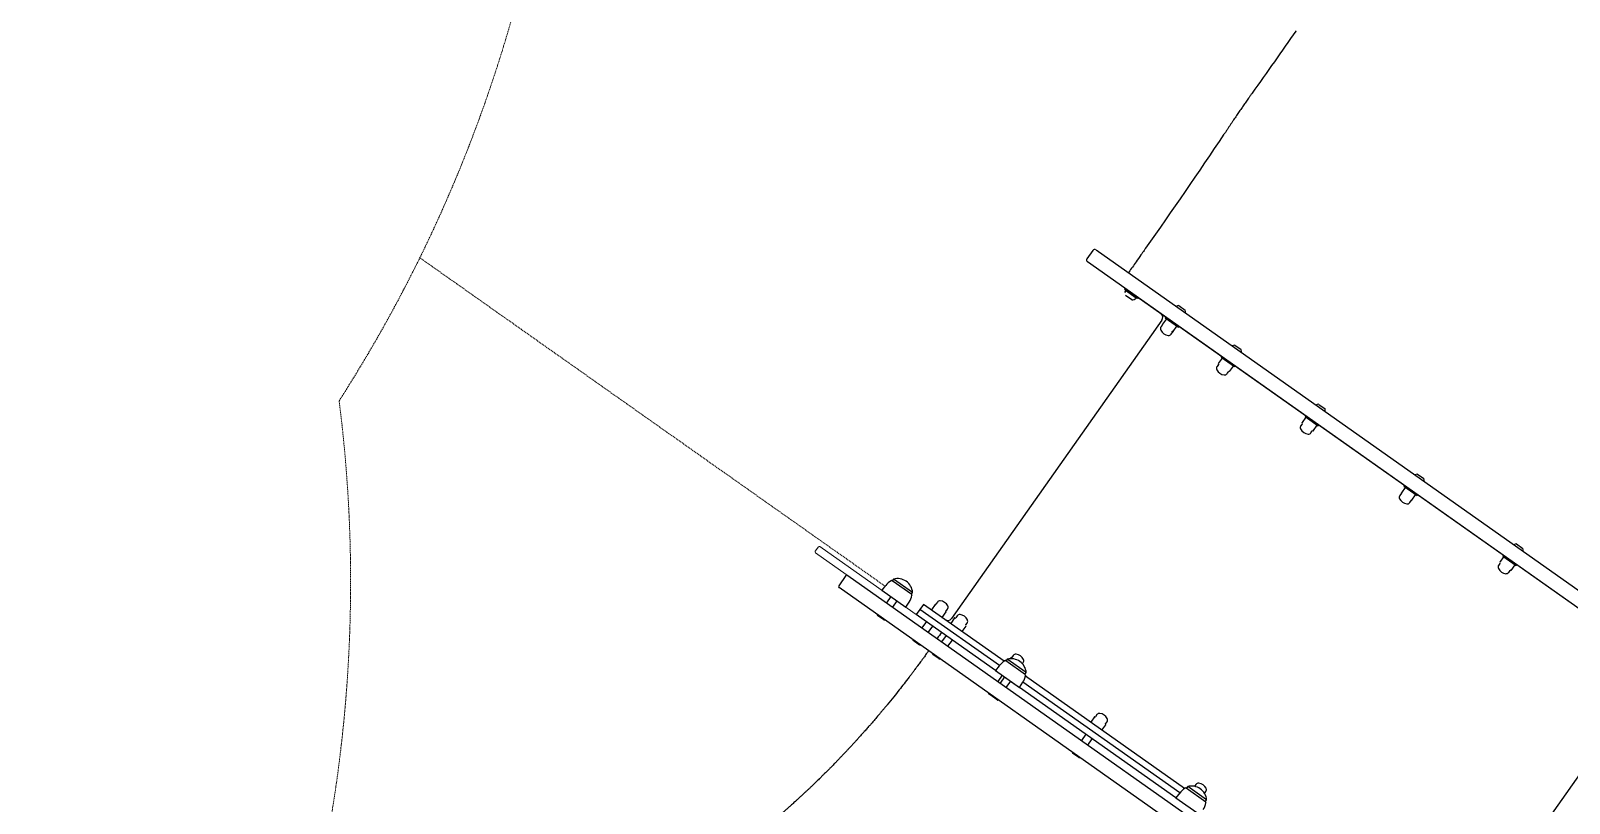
# Model space of a CAD drawing. Header units: millimetres. Extents: x 246416442 to 246896683, y 7418963194 to 7419503218.
# Drawn here: x 246838458 to 246840448, y 7419444295 to 7419445294 of the extents above; entities that cross this region are included whole.
import ezdxf
from ezdxf.lldxf.tags import DXFTag

# ---------------------------------------------------------------- set-up
doc = ezdxf.new("R2010")
doc.units = ezdxf.units.MM
doc.linetypes.add('HIDDEN', pattern=[9.525, 6.35, -3.175])
for name, color, linetype in [('L-Hatch Boundary', 1, 'Continuous'), ('L-X-E-PLAY', 9, 'Continuous'), ('L-X-E-PLAY (FallZone)', 252, 'HIDDEN')]:
    doc.layers.add(name, color=color, linetype=linetype)
doc.layers.add('L-SUB-SOIL DRAINAGE', color=170, linetype='SUBSOIL', lineweight=20)
doc.styles.get("Standard").update_dxf_attribs({"font": 'arial.ttf'})
tags = doc.linetypes.add('SUBSOIL', pattern='A,12.7,-5.08,["SSD",Standard,S=2.54,R=0,X=-2.54,Y=-1.27],-6.35', length=24.13).pattern_tags.tags
tags[6] = DXFTag(74, 10)

# ---------------------------------------------------------------- blocks, each defined once
blk = doc.blocks.new('Kubus Triple - Moduplay')
at = {"layer": 'L-X-E-PLAY', "lineweight": 25}
for p, q in [((-136554.9, -698038), (-136564.1, -698047.2)), ((-136550.6, -698038), (-135826.6, -698762)), ((-135840, -698775.5), (-136564.1, -698051.4)), ((-136516, -698109.4), (-136523.1, -698102.4)), ((-136522, -698093.5), (-136522.7, -698094.2)), ((-136507.9, -698109.1), (-136522.7, -698094.2)), ((-136521.3, -698095.6), (-136522, -698096.3)), ((-136509.9, -698108.3), (-136522, -698096.3)), ((-136509.9, -698108.3), (-136509.3, -698107.7)), ((-136507.9, -698109.1), (-136507.2, -698108.4)), ((-135898, -698717.5), (-136506.1, -698109.4)), ((-136457.2, -698127.1), (-136450.1, -698134.2)), ((-136482.1, -698141.9), (-136815.8, -698475.7)), ((-136482.1, -698147.8), (-136484.7, -698150.4)), ((-136476, -698141.2), (-136482, -698147.3)), ((-136476.7, -698138.9), (-136477.4, -698139.5)), ((-136477.4, -698139.5), (-136462.5, -698154.4)), ((-136473.4, -698161.7), (-136470.7, -698159.1)), ((-136470.2, -698159), (-136464.2, -698153)), ((-136462.5, -698154.4), (-136461.8, -698153.7)), ((-136394.5, -698189.8), (-136387.5, -698196.9)), ((-136413.8, -698203.4), (-136419.8, -698209.5)), ((-136419.8, -698209.8), (-136419.8, -698209.8)), ((-136414, -698201.5), (-136414.7, -698202.2)), ((-136414.7, -698202.2), (-136399.8, -698217.1)), ((-136419.8, -698210.8), (-136422, -698213.1)), ((-136410.7, -698224.4), (-136408.5, -698222.2)), ((-136407.4, -698222.2), (-136407.4, -698222.2)), ((-136407.1, -698222.2), (-136401.1, -698216.2)), ((-136399.8, -698217.1), (-136399.2, -698216.4)), ((-136300.7, -698283.7), (-136293.6, -698290.7)), ((-136326, -698304.7), (-136328.2, -698306.9)), ((-136320, -698297.2), (-136326, -698303.3)), ((-136320.2, -698295.4), (-136320.8, -698296)), ((-136320.8, -698296), (-136306, -698310.9)), ((-136316.9, -698318.2), (-136314.7, -698316)), ((-136313.2, -698316), (-136307.2, -698310)), ((-136306, -698310.9), (-136305.3, -698310.2)), ((-136940.9, -698398), (-136952.3, -698409.3)), ((-136938.5, -698398.3), (-136938.8, -698398)), ((-136938.5, -698398.3), (-136186.9, -699149.9)), ((-136208.8, -698408.5), (-136214.8, -698414.5)), ((-136209.5, -698406), (-136210.2, -698406.7)), ((-136210.2, -698406.7), (-136195.3, -698421.6)), ((-136190, -698394.3), (-136183, -698401.4)), ((-136952.3, -698411.4), (-136952, -698411.7)), ((-136200.3, -699163.4), (-136952, -698411.7)), ((-136892.4, -698419.3), (-136898.1, -698424.5)), ((-136898.1, -698424.5), (-136871.3, -698451.4)), ((-136882.9, -698414.3), (-136861, -698436.2)), ((-136880.8, -698412.8), (-136882.7, -698414.5)), ((-136859.6, -698434.1), (-136880.8, -698412.8)), ((-136214.8, -698414.9), (-136217.5, -698417.6)), ((-136206.2, -698428.9), (-136203.5, -698426.2)), ((-136203.1, -698426.2), (-136197.1, -698420.1)), ((-136195.3, -698421.6), (-136194.7, -698420.9)), ((-136888.2, -698434.4), (-136895.3, -698441.5)), ((-136888.2, -698448.6), (-136881.2, -698441.5)), ((-136871.3, -698451.4), (-136866, -698445.7)), ((-136861.3, -698435.9), (-136859.6, -698434.1)), ((-136902.4, -698462.7), (-136909.5, -698455.6)), ((-136854, -698457.3), (-136859.7, -698463)), ((-136771, -698551.7), (-136859.7, -698463)), ((-136848.4, -698451.7), (-136854, -698457.3)), ((-136765.1, -698546.3), (-136854, -698457.3)), ((-136765.1, -698546.3), (-136854, -698457.3)), ((-136758.1, -698541.9), (-136848.4, -698451.7)), ((-136833.4, -698454.3), (-136839.4, -698460.3)), ((-136830.1, -698451.7), (-136832.6, -698454.3)), ((-136827.3, -698472.3), (-136821.3, -698466.3)), ((-136821.3, -698465.6), (-136818.8, -698463.1)), ((-136848.4, -698474.3), (-136855.4, -698481.3)), ((-136848.4, -698488.4), (-136841.3, -698481.3)), ((-136811.8, -698475.8), (-136817.8, -698481.8)), ((-136808.1, -698473.8), (-136810.1, -698475.8)), ((-136798.8, -698487.1), (-136796.8, -698485.1)), ((-136862.5, -698502.6), (-136869.6, -698495.5)), ((-136826.4, -698496.3), (-136833.4, -698503.4)), ((-136826.4, -698510.4), (-136819.3, -698503.4)), ((-136804.8, -698494.8), (-136798.8, -698488.8)), ((-136079.3, -698505), (-136072.3, -698512.1)), ((-136840.5, -698524.6), (-136847.6, -698517.5)), ((-136104.8, -698526.2), (-136106.8, -698528.3)), ((-136098.7, -698518.5), (-136104.7, -698524.5)), ((-136098.8, -698516.7), (-136099.5, -698517.4)), ((-136099.5, -698517.4), (-136084.7, -698532.2)), ((-136765.3, -698546.4), (-136771, -698551.7)), ((-136755.7, -698541.4), (-136733.9, -698563.3)), ((-136753.6, -698540), (-136755.5, -698541.7)), ((-136732.4, -698561.2), (-136753.6, -698540)), ((-136748.7, -698539), (-136749.7, -698540.1)), ((-136745.4, -698536.5), (-136747.9, -698539)), ((-136735.4, -698549.1), (-136734.1, -698547.8)), ((-136095.5, -698539.6), (-136093.5, -698537.5)), ((-136091.8, -698537.5), (-136085.8, -698531.5)), ((-136084.7, -698532.2), (-136084, -698531.6)), ((-136771, -698551.7), (-136744.1, -698578.6)), ((-136763.7, -698559), (-136770.7, -698566.1)), ((-136761.1, -698561.6), (-136768.1, -698568.7)), ((-136556.2, -698743.8), (-136734.3, -698565.7)), ((-136734.1, -698563.1), (-136732.4, -698561.2)), ((-136782.3, -698582.8), (-136784.9, -698580.2)), ((-136775.2, -698589.9), (-136782.3, -698582.8)), ((-136761.1, -698575.7), (-136754, -698568.7)), ((-136744.1, -698578.6), (-136738.9, -698572.8)), ((-136569.1, -698753.6), (-136744.1, -698578.6)), ((-136563.2, -698748.2), (-136738.7, -698572.6)), ((-136563.2, -698748.2), (-136738.7, -698572.6)), ((-136655.1, -698632.6), (-136661.1, -698638.6)), ((-136651.5, -698630.3), (-136653.9, -698632.6)), ((-136648.5, -698651.1), (-136642.5, -698645.1)), ((-136642.6, -698643.9), (-136640.2, -698641.6)), ((-136669.8, -698652.8), (-136676.9, -698659.9)), ((-136669.8, -698667), (-136662.8, -698659.9)), ((-136684, -698681.1), (-136691.1, -698674)), ((-136264.3, -699027.2), (-135930.5, -698693.5)), ((-136553.8, -698743.3), (-136532, -698765.2)), ((-136551.7, -698741.9), (-136553.6, -698743.6)), ((-136530.5, -698763.1), (-136551.7, -698741.9)), ((-136540.9, -698741), (-136543, -698743.1)), ((-136563.3, -698748.3), (-136569.1, -698753.6)), ((-136569.1, -698753.6), (-136542.2, -698780.5)), ((-136532.2, -698765), (-136530.5, -698763.1)), ((-136531.7, -698754.4), (-136529.6, -698752.3))]:
    blk.add_line(p, q, dxfattribs=at)
at = {"layer": 'L-X-E-PLAY', "lineweight": 13}
for p, q in [((-136969.6, -698355.2), (-136974.5, -698360.2)), ((-136150.9, -699185.9), (-136974.5, -698362.3)), ((-136967.5, -698355.2), (-136143.8, -699178.8))]:
    blk.add_line(p, q, dxfattribs=at)
at = {"layer": 'L-X-E-PLAY', "lineweight": 25}
for centre, radius, start, end in [((-140248.9, -694246.3), 5347.5, 314.7097, 316.6268), ((-136562, -698049.3), 3, 135, 225), ((-136552.8, -698040.1), 3, 45, 135), ((-136510.7, -698101.5), 12.4, 155, 183.9216), ((-136515.2, -698097.1), 12.4, 266.0784, 295), ((-136458.1, -698139.5), 12.4, 86.0784, 104.2308), ((-136481.9, -698153.2), 4, 135, 197.4667), ((-136486.3, -698137.7), 6, 315, 45), ((-136481.8, -698147.4), 0.25, 135, 222.4599), ((-136482.1, -698147.7), 0.0991, 348.6464, 37.5038), ((-136475.8, -698141.4), 0.25, 45, 135), ((-136462.5, -698135.1), 12.4, 345.7692, 3.9216), ((-136473.6, -698150.6), 12.7, 197.4667, 252.5333), ((-136476.2, -698158.9), 4, 252.5333, 315), ((-136470.7, -698159.1), 0.0996, 52.7895, 86.7839), ((-136470.4, -698158.8), 0.25, 227.5803, 315), ((-136464.4, -698152.8), 0.25, 315, 45), ((-136395.4, -698202.2), 12.4, 86.0784, 104.2308), ((-136419.6, -698209.6), 0.25, 135, 222.6417), ((-136420.3, -698210.3), 0.638, 31.3082, 44.2343), ((-136420.4, -698210.4), 0.789, 320.965, 40.974), ((-136413.6, -698203.6), 0.25, 45, 135), ((-136399.8, -698197.8), 12.4, 345.7692, 3.9216), ((-136419.2, -698215.9), 4, 135, 197.4667), ((-136410.9, -698213.3), 12.7, 197.4667, 252.5333), ((-136413.5, -698221.6), 4, 252.5333, 315), ((-136408, -698222.8), 0.788, 48.9875, 129.0971), ((-136407.7, -698222.5), 0.357, 44.889, 55.6251), ((-136407.2, -698222), 0.25, 227.3853, 315), ((-136401.2, -698216), 0.25, 315, 45), ((-136301.5, -698296), 12.4, 86.0784, 104.2308), ((-136325.4, -698309.7), 4, 135, 197.4667), ((-136325.8, -698303.4), 0.25, 135, 222.6502), ((-136326.6, -698304.2), 0.815, 319.5207, 37.1436), ((-136319.8, -698297.4), 0.25, 45, 135), ((-136306, -698291.6), 12.4, 345.7692, 3.9216), ((-136317.1, -698307.1), 12.7, 197.4667, 252.5333), ((-136319.7, -698315.4), 4, 252.5333, 315), ((-136314.1, -698316.6), 0.815, 52.849, 130.5077), ((-136313.4, -698315.9), 0.25, 227.3762, 315), ((-136307.4, -698309.9), 0.25, 315, 45), ((-136939.9, -698399), 1.5, 45, 135), ((-136208.6, -698408.7), 0.25, 45, 135), ((-136190.9, -698406.7), 12.4, 86.0784, 104.2308), ((-136195.3, -698402.3), 12.4, 345.7692, 3.9216), ((-136951.2, -698410.3), 1.5, 135, 225), ((-136875.6, -698437.6), 24.8, 110.4242, 132.5), ((-136883.6, -698416.3), 2.1, 71.9416, 110.4242), ((-136879.1, -698432.3), 19.6, 354.9665, 95.0335), ((-136214.7, -698420.4), 4, 135, 197.4667), ((-136206.4, -698417.8), 12.7, 197.4667, 252.5333), ((-136214.6, -698414.7), 0.25, 135, 219.4947), ((-136209, -698426.1), 4, 252.5333, 315), ((-136203.3, -698426), 0.25, 227.6044, 315), ((-136197.3, -698420), 0.25, 315, 45), ((-136884.4, -698428.9), 24.8, 317.5, 339.5758), ((-136863, -698436.8), 2.1, 339.5758, 18.0584), ((-136897.1, -698454.8), 12.4, 177.3138, 183.9216), ((-136901.5, -698450.3), 12.4, 266.0784, 272.6859), ((-136839.2, -698460.5), 0.25, 135, 225), ((-136833.2, -698454.5), 0.25, 47.5205, 135), ((-136832.8, -698454.1), 0.303, 229.6306, 292.0706), ((-136827.3, -698454.6), 4, 72.5333, 135), ((-136829.9, -698462.8), 12.7, 17.4667, 72.5333), ((-136821.1, -698465.8), 0.303, 158.004, 220.4125), ((-136821.5, -698466.2), 0.25, 315, 42.5157), ((-136821.6, -698460.2), 4, 315, 17.4667), ((-136827.5, -698472.2), 0.25, 225, 315), ((-136820.1, -698471.5), 6, 225, 315), ((-136817.7, -698482), 0.25, 135, 225), ((-136811.7, -698476), 0.25, 47.3366, 135), ((-136810.8, -698475.1), 1, 227.3394, 314.9799), ((-136805.2, -698476.6), 4, 72.5333, 135), ((-136807.8, -698484.8), 12.7, 17.4667, 72.5333), ((-136798.1, -698487.8), 1, 135.023, 222.6551), ((-136799, -698488.7), 0.25, 315, 42.6871), ((-136799.6, -698482.2), 4, 315, 17.4667), ((-136857.2, -698494.6), 12.4, 177.3138, 183.9216), ((-136861.7, -698490.2), 12.4, 266.0784, 272.6859), ((-136805, -698494.7), 0.25, 225, 315), ((-136080.2, -698517.4), 12.4, 86.0784, 104.2308), ((-136835.2, -698516.7), 12.4, 177.3138, 183.9216), ((-136839.7, -698512.2), 12.4, 266.0784, 272.6859), ((-136104, -698531.1), 4, 135, 197.4667), ((-136104.6, -698524.7), 0.25, 135, 222.6811), ((-136105.5, -698525.5), 0.963, 316.1237, 32.1971), ((-136098.6, -698518.7), 0.25, 45, 135), ((-136084.6, -698512.9), 12.4, 345.7692, 3.9216), ((-136748.5, -698564.8), 24.8, 110.4242, 132.5), ((-136756.4, -698543.4), 2.1, 71.9416, 110.4242), ((-136751.9, -698559.5), 19.6, 354.9665, 95.0335), ((-136748.5, -698539.2), 0.25, 47.5205, 135), ((-136742.5, -698539.3), 4, 72.5333, 135), ((-136745.1, -698547.5), 12.7, 17.4667, 72.5333), ((-136736.9, -698544.9), 4, 315, 17.4667), ((-136095.8, -698528.5), 12.7, 197.4667, 252.5333), ((-136098.3, -698536.7), 4, 252.5333, 315), ((-136092.8, -698538.2), 0.965, 79.6937, 133.8475), ((-136092.8, -698538.2), 0.965, 57.9441, 64.7586), ((-136092, -698537.3), 0.25, 227.3431, 315), ((-136085.9, -698531.3), 0.25, 315, 45), ((-136757.2, -698556), 24.8, 317.5, 339.5758), ((-136735.9, -698564), 2.1, 339.5758, 18.0584), ((-136772.5, -698579.4), 12.4, 177.3138, 183.9216), ((-136769.9, -698581.9), 12.4, 177.3138, 183.9216), ((-136774.4, -698577.5), 12.4, 266.0784, 272.6859), ((-136660.9, -698638.7), 0.25, 135, 225), ((-136654.9, -698632.7), 0.25, 47.4158, 135), ((-136654.3, -698632.1), 0.662, 230.1989, 306.8361), ((-136648.7, -698633.1), 4, 72.5333, 135), ((-136651.3, -698641.4), 12.7, 17.4667, 72.5333), ((-136642.7, -698645), 0.25, 315, 42.6134), ((-136643.1, -698638.8), 4, 315, 17.4667), ((-136648.7, -698651), 0.25, 225, 315), ((-136678.7, -698673.2), 12.4, 177.3138, 183.9216), ((-136683.1, -698668.7), 12.4, 266.0784, 272.6859), ((-136546.6, -698766.7), 24.8, 110.4242, 132.5), ((-136554.5, -698745.3), 2.1, 71.9416, 110.4242), ((-136550, -698761.4), 19.6, 354.9665, 95.0335), ((-136543.6, -698742.4), 0.907, 307.323, 312.1561), ((-136538, -698743.8), 4, 72.5333, 135), ((-136540.6, -698752), 12.7, 17.4667, 72.5333), ((-136555.3, -698757.9), 24.8, 317.5, 339.5758), ((-136534, -698765.9), 2.1, 339.5758, 18.0584), ((-136531, -698755), 0.908, 137.8723, 143.0565), ((-136532.4, -698749.4), 4, 315, 17.4667)]:
    blk.add_arc(centre, radius, start, end, dxfattribs=at)
at = {"layer": 'L-X-E-PLAY', "lineweight": 13}
for centre, start, end in [((-136973.5, -698361.2), 134.9999, 224.969), ((-136968.5, -698356.3), 45.0311, 135.0023)]:
    blk.add_arc(centre, 1.5, start, end, dxfattribs=at)
at = {"layer": 'L-X-E-PLAY', "lineweight": 25}
for centre, major_axis, ratio, start_param, end_param in [((-136471.7, -698159.3), (0.677, 0.736), 0.827483, 0.006328, 1.536218), ((-136470.3, -698159.9), (0.348, -0.937), 0.942386, 2.955096, 3.10205), ((-136408.1, -698222.9), (-0.621, -0.784), 0.97918, 3.111265, 3.148664), ((-136326.8, -698304.3), (-0.792, -0.611), 0.983019, 3.120376, 3.226686), ((-136314.2, -698316.8), (-0.611, -0.792), 0.983019, 3.0565, 3.162826), ((-136832.3, -698453.5), (0.662, 0.749), 0.924874, 3.125414, 3.150908), ((-136820.6, -698465.3), (0.749, 0.662), 0.924874, 3.132768, 3.157772), ((-136105.5, -698525.5), (-0.891, -0.454), 0.997122, 3.226765, 3.414319), ((-136747.6, -698538.3), (0.662, 0.749), 0.924872, 3.125415, 3.143414), ((-136092.8, -698538.2), (-0.454, -0.891), 0.997122, 2.868866, 3.449125), ((-136654.1, -698631.8), (0.64, 0.769), 0.966502, 3.094045, 3.156465), ((-136641.8, -698644.1), (0.769, 0.64), 0.966502, 3.127015, 3.189141)]:
    blk.add_ellipse(centre, major_axis=major_axis, ratio=ratio, start_param=start_param, end_param=end_param, dxfattribs=at)
for points, knots in [([(-136247.4, -697802.7), (-136247.5, -697802.8), (-136269.6, -697824.9), (-136294.9, -697850.3), (-136319.9, -697875.2), (-136322.6, -697877.9), (-136325, -697880.3), (-136327.2, -697882.5), (-136329.2, -697884.6), (-136331.2, -697886.6), (-136333.3, -697888.7), (-136335.4, -697890.9), (-136337.6, -697893.1), (-136339.8, -697895.4), (-136342.1, -697897.7), (-136344.4, -697900.1), (-136346.7, -697902.6), (-136349.1, -697905.1), (-136351.6, -697907.7), (-136354.1, -697910.4), (-136356.6, -697913.1), (-136359.3, -697915.9), (-136360.9, -697917.7), (-136361.8, -697918.7)], [0, 0, 0, 0, 0.003511, 0.605731, 0.630229, 0.655001, 0.675239, 0.693914, 0.710767, 0.728792, 0.746661, 0.765319, 0.784327, 0.80372, 0.82353, 0.843793, 0.864555, 0.885865, 0.907784, 0.930437, 0.953389, 0.976661, 1, 1, 1, 1]), ([(-136486.9, -698046.7), (-136487.7, -698047.5), (-136490.1, -698049.9), (-136495.3, -698055.1), (-136503.3, -698063.1), (-136510.2, -698070), (-136514.1, -698073.9), (-136514.4, -698074.2)], [0, 0, 0, 0, 0.086698, 0.272934, 0.554576, 0.970717, 1, 1, 1, 1]), ([(-136482, -698147.7), (-136482, -698147.7), (-136482, -698147.7), (-136482, -698147.7), (-136482, -698147.7), (-136482, -698147.7), (-136482.1, -698147.8)], [0, 0, 0, 0, 0.046237, 0.329139, 0.665562, 1, 1, 1, 1]), ([(-136470.7, -698159.1), (-136470.7, -698159.1), (-136470.7, -698159), (-136470.7, -698159), (-136470.7, -698159), (-136470.6, -698159), (-136470.6, -698159), (-136470.6, -698159), (-136470.6, -698159), (-136470.6, -698159)], [0, 0, 0, 0, 0.036378, 0.240859, 0.428245, 0.593277, 0.741598, 0.897256, 1, 1, 1, 1]), ([(-136470.5, -698159), (-136470.5, -698159), (-136470.5, -698159), (-136470.6, -698159), (-136470.6, -698159), (-136470.6, -698159)], [0, 0, 0, 0, 0.5, 0.5, 1, 1, 1, 1]), ([(-136214.7, -698414.8), (-136214.7, -698414.8), (-136214.7, -698414.8), (-136214.7, -698414.8), (-136214.7, -698414.8), (-136214.8, -698414.8), (-136214.8, -698414.8), (-136214.8, -698414.9), (-136214.8, -698414.9), (-136214.8, -698414.9)], [0, 0, 0, 0, 0.063696, 0.198533, 0.334565, 0.476775, 0.642465, 0.816076, 1, 1, 1, 1]), ([(-136203.5, -698426.2), (-136203.5, -698426.2), (-136203.5, -698426.2), (-136203.5, -698426.2), (-136203.5, -698426.2), (-136203.5, -698426.2)], [0, 0, 0, 0, 0.1406025, 0.659803, 1, 1, 1, 1]), ([(-136203.5, -698426.2), (-136203.5, -698426.2), (-136203.5, -698426.2), (-136203.5, -698426.2), (-136203.5, -698426.2), (-136203.5, -698426.2), (-136203.5, -698426.2), (-136203.5, -698426.2)], [0, 0, 0, 0, 0.070686, 0.347976, 0.63669, 0.856571, 1, 1, 1, 1]), ([(-136832.6, -698454.3), (-136832.6, -698454.3), (-136832.7, -698454.3), (-136832.7, -698454.3), (-136832.7, -698454.4), (-136832.7, -698454.4), (-136832.7, -698454.4), (-136832.7, -698454.4), (-136832.7, -698454.4)], [0, 0, 0, 0, 0.061216, 0.289224, 0.497966, 0.716968, 0.925112, 1, 1, 1, 1]), ([(-136821.4, -698465.7), (-136821.4, -698465.7), (-136821.4, -698465.7), (-136821.4, -698465.6), (-136821.3, -698465.6), (-136821.3, -698465.6)], [0, 0, 0, 0, 0.255385, 0.623808, 1, 1, 1, 1]), ([(-136831.4, -698491.2), (-136833.9, -698493.8), (-136836.1, -698495.9), (-136838.4, -698498.3), (-136838.5, -698498.3)], [0, 0, 0, 0, 0.974881, 1, 1, 1, 1]), ([(-136851.9, -698511.8), (-136852.8, -698512.6), (-136855.1, -698514.9), (-136858.4, -698518.2), (-136861.8, -698521.5), (-136864.6, -698524.2), (-136866.9, -698526.4), (-136868.5, -698527.9), (-136869.4, -698528.8), (-136870, -698529.4), (-136870.6, -698530), (-136871.8, -698531.1), (-136873.7, -698532.9), (-136876.3, -698535.3), (-136879.4, -698538.2), (-136884.2, -698542.7), (-136890.4, -698548.4), (-136898.4, -698555.6), (-136907, -698563.3), (-136914.4, -698569.7), (-136919.9, -698574.5), (-136922.7, -698576.9), (-136924.6, -698578.4), (-136925.6, -698579.3), (-136926.4, -698580), (-136927.5, -698580.9), (-136929.3, -698582.4), (-136932.5, -698585), (-136936.4, -698588.3), (-136940, -698591.3), (-136942.2, -698593.1), (-136943.6, -698594.2), (-136945.2, -698595.5), (-136948, -698597.7), (-136951.4, -698600.5), (-136954.8, -698603.2), (-136957, -698604.9), (-136958.3, -698606), (-136959.6, -698607), (-136961.6, -698608.6), (-136964.2, -698610.6), (-136967, -698612.8), (-136969.2, -698614.4), (-136970.7, -698615.6), (-136972, -698616.6), (-136974, -698618.1), (-136976.7, -698620.2), (-136979.5, -698622.3), (-136981.6, -698623.8), (-136983, -698624.9), (-136984.3, -698625.9), (-136986.4, -698627.4), (-136989, -698629.4), (-136991.7, -698631.3), (-136993.5, -698632.7), (-136995.1, -698633.8), (-136996.7, -698635), (-136998.7, -698636.4), (-137000.8, -698637.9), (-137002.7, -698639.3), (-137004.4, -698640.5), (-137007, -698642.3), (-137009.7, -698644.3), (-137012.3, -698646.1), (-137014.2, -698647.4), (-137016.5, -698649), (-137019.2, -698650.9), (-137021.6, -698652.6), (-137023.7, -698654), (-137026.2, -698655.7), (-137029, -698657.5), (-137031.5, -698659.2), (-137033, -698660.3), (-137034.4, -698661.2), (-137035.7, -698662.1), (-137037.1, -698663), (-137038.6, -698664), (-137040.6, -698665.3), (-137042.7, -698666.6), (-137044.7, -698668), (-137046.4, -698669), (-137047.9, -698670), (-137049.4, -698671), (-137050.9, -698671.9), (-137052.4, -698673), (-137054.1, -698674), (-137056, -698675.2), (-137058.1, -698676.6), (-137060.2, -698677.9), (-137061.9, -698678.9), (-137063.4, -698679.8), (-137065, -698680.9), (-137066.7, -698681.9), (-137068.3, -698682.9), (-137070, -698684), (-137071.8, -698685), (-137073.5, -698686.1), (-137075, -698687), (-137076.5, -698687.9), (-137078.1, -698688.9), (-137079.9, -698690), (-137081.7, -698691.1), (-137083.7, -698692.2), (-137085.5, -698693.3), (-137087.8, -698694.7), (-137090, -698696), (-137092.2, -698697.2), (-137093.9, -698698.2), (-137095.7, -698699.3), (-137097.5, -698700.3), (-137099.4, -698701.4), (-137101.4, -698702.6), (-137103.6, -698703.8), (-137105.9, -698705.1), (-137108, -698706.3), (-137110.2, -698707.5), (-137112.5, -698708.8), (-137114.6, -698710), (-137116.8, -698711.2), (-137118.6, -698712.1), (-137120.3, -698713), (-137121.8, -698713.9), (-137123.4, -698714.7), (-137125.1, -698715.6), (-137127.2, -698716.8), (-137129.7, -698718.1), (-137132.2, -698719.4), (-137134.3, -698720.5), (-137136.6, -698721.7), (-137138.8, -698722.8), (-137140.8, -698723.9), (-137142.8, -698724.9), (-137144.7, -698725.9), (-137146.7, -698726.9), (-137148.5, -698727.8), (-137150.6, -698728.9), (-137152.6, -698729.9), (-137154.7, -698730.9), (-137156.7, -698731.9), (-137158.8, -698732.9), (-137160.9, -698734), (-137163.4, -698735.2), (-137166.2, -698736.5), (-137168.7, -698737.7), (-137171.4, -698739), (-137173.1, -698739.8), (-137174.2, -698740.3), (-137174.3, -698740.4)], [0, 0, 0, 0, 0.009285, 0.023284, 0.034237, 0.043952, 0.05168, 0.057238, 0.060377, 0.061274, 0.063013, 0.066661, 0.073099, 0.082237, 0.092981, 0.104094, 0.1302, 0.154769, 0.182735, 0.21507, 0.226525, 0.236359, 0.241864, 0.244494, 0.246021, 0.249569, 0.255374, 0.262798, 0.280222, 0.292725, 0.297938, 0.300842, 0.306199, 0.31274, 0.327054, 0.338409, 0.344846, 0.347833, 0.351255, 0.356876, 0.366601, 0.375798, 0.383072, 0.386961, 0.39005, 0.395195, 0.40569, 0.415041, 0.421549, 0.424824, 0.42836, 0.433421, 0.444574, 0.452267, 0.458234, 0.461653, 0.466379, 0.473586, 0.479968, 0.48586, 0.490474, 0.496205, 0.509098, 0.515676, 0.520227, 0.526207, 0.537168, 0.544208, 0.548908, 0.556147, 0.567215, 0.573745, 0.578655, 0.581622, 0.585838, 0.590858, 0.594403, 0.599193, 0.60857, 0.613432, 0.617977, 0.623338, 0.627183, 0.631308, 0.636952, 0.641406, 0.646253, 0.65381, 0.660861, 0.665295, 0.668906, 0.67389, 0.680155, 0.68444, 0.688348, 0.694999, 0.700348, 0.703994, 0.708629, 0.714064, 0.718331, 0.724355, 0.73067, 0.735723, 0.740848, 0.751067, 0.755664, 0.760343, 0.765921, 0.772308, 0.776405, 0.782653, 0.790502, 0.796092, 0.802867, 0.809625, 0.815644, 0.82302, 0.828912, 0.835086, 0.83899, 0.843921, 0.84885, 0.853312, 0.858512, 0.868102, 0.874924, 0.88076, 0.887673, 0.894702, 0.9004, 0.90598, 0.912312, 0.917245, 0.92359, 0.928948, 0.935375, 0.941784, 0.948033, 0.952954, 0.96005, 0.967293, 0.975506, 0.984519, 0.989962, 0.999051, 1, 1, 1, 1]), ([(-136748, -698539.1), (-136748, -698539.1), (-136748, -698539.1), (-136748, -698539.1), (-136748, -698539.1), (-136748, -698539.1), (-136748.1, -698539.1), (-136748.1, -698539.1), (-136748.2, -698539.1), (-136748.2, -698539.1), (-136748.3, -698539), (-136748.3, -698539), (-136748.3, -698539), (-136748.3, -698539)], [0, 0, 0, 0, 0.045367, 0.165809, 0.292907, 0.387085, 0.478961, 0.576321, 0.672571, 0.771225, 0.876561, 0.958434, 1, 1, 1, 1]), ([(-136747.9, -698539), (-136747.9, -698539), (-136748, -698539), (-136748, -698539), (-136748, -698539.1), (-136748, -698539.1)], [0, 0, 0, 0, 0.119712, 0.593509, 1, 1, 1, 1]), ([(-136642.5, -698644.7), (-136642.6, -698644.7), (-136642.6, -698644.7), (-136642.6, -698644.7), (-136642.6, -698644.6), (-136642.7, -698644.5), (-136642.7, -698644.5), (-136642.7, -698644.4), (-136642.7, -698644.3), (-136642.7, -698644.2), (-136642.7, -698644.2), (-136642.7, -698644.1), (-136642.7, -698644.1), (-136642.6, -698644), (-136642.6, -698644), (-136642.6, -698644), (-136642.6, -698643.9), (-136642.6, -698643.9), (-136642.6, -698643.9), (-136642.6, -698643.9)], [0, 0, 0, 0, 0.055912, 0.091653, 0.128974, 0.19128, 0.254148, 0.316986, 0.379087, 0.440365, 0.501085, 0.561709, 0.622783, 0.685105, 0.749654, 0.815386, 0.887303, 0.960311, 1, 1, 1, 1])]:
    blk.add_open_spline(points, degree=3, knots=knots, dxfattribs=at)
at = {"layer": 'L-X-E-PLAY (FallZone)', "color": 252, "lineweight": 5, "ltscale": 0.25}
blk.add_lwpolyline([(-137858.6, -699011, 0.137232), (-137548.2, -698063.8, 0.388706), (-137548.2, -695564.9, 0.191413), (-138107.7, -694318.3, 0.34679), (-139589.7, -693149.9), (-141540.2, -693149.9, 0.34679), (-143022.3, -694318.3, 0.191351), (-143581.7, -695564.5, 0.388891), (-143581.7, -698064.2, 0.13472), (-143281.2, -698996.1)], format="xyb", dxfattribs=at)
blk.add_lwpolyline([(-136894.1, -698419.1), (-137414, -697899.2)], dxfattribs=at)

msp = doc.modelspace()

# ---------------------------------------------------------------- linework, layer by layer
at = {"layer": 'L-Hatch Boundary'}
for centre, radius, start, end in [((246837109.1, 7419443602.6), 6285, 47.96542, 198.07766), ((246837024.6, 7419443916.9), 6564.7, 255.02427, 9.58483)]:
    msp.add_arc(centre, radius, start, end, dxfattribs=at)
at = {"layer": 'L-SUB-SOIL DRAINAGE', "ltscale": 0.75, "flags": 128}
msp.add_lwpolyline([(246836375.8, 7419368838, 0.049859), (246836452.7, 7419367265, 1.020543), (246838457.4, 7419363126.5, 0.507423), (246850958.7, 7419364620.6, 0.34783), (246860630.1, 7419364185, 0.95316), (246871514.2, 7419375336.2, 0.546089), (246865357.3, 7419391537), (246864331.6, 7419392202.5, 0.150991), (246858079.6, 7419390951.1, -0.535883), (246847993.3, 7419386178.8, -0.984857), (246841094.3, 7419392263.5, 0.048323), (246837369.4, 7419394790.3, -0.782041), (246859516.8, 7419399812.1, 0.326657), (246863339.2, 7419409468.3, 2.547694), (246851636.6, 7419416690.1, 0.258508), (246846203.9, 7419412601.5), (246842481.4, 7419417148.5), (246849924.6, 7419423239.5, 0.226894), (246850840.6, 7419425193.4), (246863936.9, 7419436077.3, 0.937903), (246860987.8, 7419443087, 0.16139), (246859063.4, 7419444536.1, 0.543513), (246850931.8, 7419449690.9, 0.965246), (246840526, 7419449656.9, 0.686425), (246830418.6, 7419442236.6), (246830214.5, 7419441333.6, 0.069561), (246826929.1, 7419442860.9), (246826948.5, 7419447931.5)], format="xyb", dxfattribs=at)

# ---------------------------------------------------------------- block references
at = {"layer": 'L-X-E-PLAY', "rotation": 9.786989520025928}
msp.add_blockref('Kubus Triple - Moduplay', (246855742.7, 7420156101.6), dxfattribs=at)
msp.add_blockref('Kubus Triple - Moduplay', (246855742.7, 7420156101.6), dxfattribs=at)

doc.saveas('drawing.dxf')
